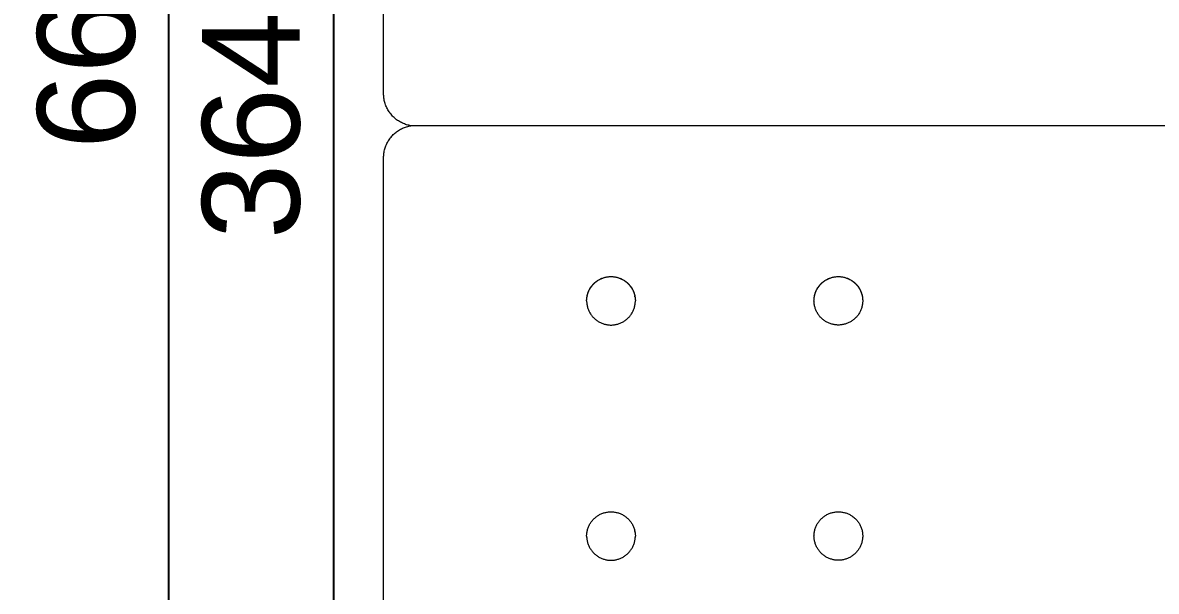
# Model space of a CAD drawing. Header units: millimetres. Extents: x -779 to 3049, y 55 to 2500.
# Drawn here: x -719.5 to -370.5, y 291.7 to 466.7 of the extents above; entities that cross this region are included whole.
import ezdxf

# ---------------------------------------------------------------- set-up
doc = ezdxf.new("R2010")
doc.units = ezdxf.units.MM
doc.layers.add('ZANO_R', color=7, linetype='Continuous', lineweight=0)
doc.layers.add('ZANO_W', color=1, linetype='Continuous', lineweight=0)
doc.styles.add('Arial', font='arial.ttf')
doc.styles.get("Standard").update_dxf_attribs({"font": 'ARIALUNI.TTF'})
doc.dimstyles.new('pl i ang', dxfattribs={"dimtxt": 50, "dimasz": 50, "dimexe": 1.25, "dimexo": 0.625, "dimgap": 10, "dimtad": 1, "dimtoh": 1, "dimtxsty": 'Standard', "dimcen": 2.5, "dimclrd": 1, "dimclre": 1, "dimclrt": 1, "dimadec": 0, "dimazin": 0, "dimtfac": 1, "dimtmove": 0, "dimatfit": 3, "dimfxl": 1, "dimarcsym": 1})

# ---------------------------------------------------------------- blocks, each defined once
blk = doc.blocks.new('*D390')
at = {"layer": 'ZANO_W', "color": 1, "lineweight": -2}
for p, q in [((-608.36, 616.98), (-633.7, 616.98)), ((-623.7, 282.91), (-623.7, 586.98)), ((-608.36, 252.91), (-633.7, 252.91))]:
    blk.add_line(p, q, dxfattribs=at)
at = {"layer": 'ZANO_W', "color": 1}
for points in [[(-618.7, 586.98), (-628.7, 586.98), (-623.7, 616.98)], [(-628.7, 282.91), (-618.7, 282.91), (-623.7, 252.91)]]:
    blk.add_solid(points, dxfattribs=at)
at = {"layer": 'ZANO_W', "color": 1, "insert": (-649.02, 434.95), "char_height": 30, "attachment_point": 5, "rotation": 90, "style": 'Arial'}
blk.add_mtext('364', dxfattribs=at)
blk = doc.blocks.new('*D391')
at = {"layer": 'ZANO_W', "color": 1, "lineweight": -2}
for p, q in [((-530.42, 792.66), (-684.47, 792.66)), ((-674.47, 162.66), (-674.47, 762.66)), ((-533.08, 132.66), (-684.47, 132.66))]:
    blk.add_line(p, q, dxfattribs=at)
at = {"layer": 'ZANO_W', "color": 1}
for points in [[(-669.47, 762.66), (-679.47, 762.66), (-674.47, 792.66)], [(-679.47, 162.66), (-669.47, 162.66), (-674.47, 132.66)]]:
    blk.add_solid(points, dxfattribs=at)
at = {"layer": 'ZANO_W', "color": 1, "insert": (-699.79, 462.66), "char_height": 30, "attachment_point": 5, "rotation": 90, "style": 'Arial'}
blk.add_mtext('660', dxfattribs=at)

msp = doc.modelspace()

# ---------------------------------------------------------------- linework, layer by layer
at = {"layer": 'ZANO_R'}
for p, q in [((-608.36, 444.78), (-608.36, 603.55)), ((-608.35, 444.44), (-608.36, 444.78)), ((-608.33, 444.1), (-608.35, 444.44)), ((-608.3, 443.75), (-608.33, 444.1)), ((-608.26, 443.41), (-608.3, 443.75)), ((-608.21, 443.07), (-608.26, 443.41)), ((-608.14, 442.74), (-608.21, 443.07)), ((-608.07, 442.4), (-608.14, 442.74)), ((-607.98, 442.07), (-608.07, 442.4)), ((-607.88, 441.74), (-607.98, 442.07)), ((-607.77, 441.42), (-607.88, 441.74)), ((-607.65, 441.09), (-607.77, 441.42)), ((-607.51, 440.78), (-607.65, 441.09)), ((-607.37, 440.47), (-607.51, 440.78)), ((-607.21, 440.16), (-607.37, 440.47)), ((-607.05, 439.86), (-607.21, 440.16)), ((-606.87, 439.56), (-607.05, 439.86)), ((-606.69, 439.27), (-606.87, 439.56)), ((-606.49, 438.99), (-606.69, 439.27)), ((-606.29, 438.71), (-606.49, 438.99)), ((-606.07, 438.45), (-606.29, 438.71)), ((-605.85, 438.19), (-606.07, 438.45)), ((-605.62, 437.93), (-605.85, 438.19)), ((-605.38, 437.69), (-605.62, 437.93)), ((-605.13, 437.45), (-605.38, 437.69)), ((-604.87, 437.22), (-605.13, 437.45)), ((-604.61, 437), (-604.87, 437.22)), ((-604.34, 436.79), (-604.61, 437)), ((-604.06, 436.59), (-604.34, 436.79)), ((-603.77, 436.4), (-604.06, 436.59)), ((-603.48, 436.22), (-603.77, 436.4)), ((-604.87, 432.67), (-604.61, 432.89)), ((-604.61, 432.89), (-604.34, 433.1)), ((-604.34, 433.1), (-604.06, 433.3)), ((-604.06, 433.3), (-603.77, 433.49)), ((-603.77, 433.49), (-603.48, 433.67)), ((-603.18, 436.05), (-603.48, 436.22)), ((-603.48, 433.67), (-603.18, 433.84)), ((-602.88, 435.89), (-603.18, 436.05)), ((-603.18, 433.84), (-602.88, 434)), ((-602.57, 435.74), (-602.88, 435.89)), ((-602.88, 434), (-602.57, 434.15)), ((-602.25, 435.6), (-602.57, 435.74)), ((-602.57, 434.15), (-602.25, 434.29)), ((-601.93, 435.48), (-602.25, 435.6)), ((-602.25, 434.29), (-601.93, 434.42)), ((-601.61, 435.36), (-601.93, 435.48)), ((-601.93, 434.42), (-601.61, 434.53)), ((-601.28, 435.25), (-601.61, 435.36)), ((-601.61, 434.53), (-601.28, 434.64)), ((-600.95, 435.16), (-601.28, 435.25)), ((-601.28, 434.64), (-600.95, 434.73)), ((-600.62, 435.08), (-600.95, 435.16)), ((-600.95, 434.73), (-600.62, 434.82)), ((-600.28, 435.01), (-600.62, 435.08)), ((-600.62, 434.82), (-600.28, 434.89)), ((-599.95, 434.95), (-600.28, 435.01)), ((-600.28, 434.89), (-599.95, 434.95)), ((-16.77, 434.95), (-599.95, 434.95)), ((-16.77, 434.95), (-599.95, 434.95)), ((-607.51, 429.12), (-607.37, 429.43)), ((-607.37, 429.43), (-607.21, 429.74)), ((-607.21, 429.74), (-607.05, 430.04)), ((-607.05, 430.04), (-606.87, 430.33)), ((-606.87, 430.33), (-606.69, 430.62)), ((-606.69, 430.62), (-606.49, 430.9)), ((-606.49, 430.9), (-606.29, 431.18)), ((-606.29, 431.18), (-606.07, 431.45)), ((-606.07, 431.45), (-605.85, 431.71)), ((-605.85, 431.71), (-605.62, 431.96)), ((-605.62, 431.96), (-605.38, 432.21)), ((-605.38, 432.21), (-605.13, 432.44)), ((-605.13, 432.44), (-604.87, 432.67)), ((-608.35, 425.46), (-608.33, 425.8)), ((-608.33, 425.8), (-608.3, 426.14)), ((-608.3, 426.14), (-608.26, 426.48)), ((-608.26, 426.48), (-608.21, 426.82)), ((-608.21, 426.82), (-608.14, 427.16)), ((-608.14, 427.16), (-608.07, 427.49)), ((-608.07, 427.49), (-607.98, 427.82)), ((-607.98, 427.82), (-607.88, 428.15)), ((-607.88, 428.15), (-607.77, 428.48)), ((-607.77, 428.48), (-607.65, 428.8)), ((-607.65, 428.8), (-607.51, 429.12)), ((-608.36, 425.11), (-608.35, 425.46)), ((-608.36, 266.35), (-608.36, 425.11)), ((-542.49, 387.28), (-542.28, 387.41)), ((-542.33, 387.38), (-542.1, 387.52)), ((-542.28, 387.41), (-542.05, 387.54)), ((-542.1, 387.52), (-541.87, 387.64)), ((-542.05, 387.54), (-541.83, 387.67)), ((-541.87, 387.64), (-541.64, 387.76)), ((-541.83, 387.67), (-541.6, 387.78)), ((-541.64, 387.76), (-541.4, 387.87)), ((-541.6, 387.78), (-541.36, 387.89)), ((-541.4, 387.87), (-541.16, 387.97)), ((-541.36, 387.89), (-541.13, 387.99)), ((-541.16, 387.97), (-540.92, 388.07)), ((-541.13, 387.99), (-540.88, 388.08)), ((-540.92, 388.07), (-540.67, 388.15)), ((-540.88, 388.08), (-540.64, 388.16)), ((-540.67, 388.15), (-540.42, 388.23)), ((-540.64, 388.16), (-540.39, 388.23)), ((-540.42, 388.23), (-540.17, 388.29)), ((-540.39, 388.23), (-540.14, 388.3)), ((-540.17, 388.29), (-539.91, 388.35)), ((-540.14, 388.3), (-539.89, 388.36)), ((-539.91, 388.35), (-539.66, 388.4)), ((-539.89, 388.36), (-539.64, 388.4)), ((-539.66, 388.4), (-539.4, 388.44)), ((-539.64, 388.4), (-539.39, 388.44)), ((-539.4, 388.44), (-539.14, 388.47)), ((-539.39, 388.44), (-539.13, 388.47)), ((-539.14, 388.47), (-538.88, 388.5)), ((-539.13, 388.47), (-538.87, 388.5)), ((-538.88, 388.5), (-538.62, 388.51)), ((-538.87, 388.5), (-538.62, 388.51)), ((-538.62, 388.51), (-538.36, 388.51)), ((-538.62, 388.51), (-538.36, 388.51)), ((-538.36, 388.51), (-538.1, 388.51)), ((-538.36, 388.51), (-538.1, 388.51)), ((-538.1, 388.51), (-537.84, 388.5)), ((-538.1, 388.51), (-537.84, 388.5)), ((-537.84, 388.5), (-537.59, 388.47)), ((-537.84, 388.5), (-537.58, 388.47)), ((-537.59, 388.47), (-537.33, 388.44)), ((-537.58, 388.47), (-537.32, 388.44)), ((-537.33, 388.44), (-537.08, 388.4)), ((-537.32, 388.44), (-537.06, 388.4)), ((-537.08, 388.4), (-536.82, 388.36)), ((-537.06, 388.4), (-536.8, 388.35)), ((-536.82, 388.36), (-536.57, 388.3)), ((-536.8, 388.35), (-536.55, 388.29)), ((-536.57, 388.3), (-536.32, 388.23)), ((-536.55, 388.29), (-536.29, 388.23)), ((-536.32, 388.23), (-536.08, 388.16)), ((-536.29, 388.23), (-536.05, 388.15)), ((-536.08, 388.16), (-535.83, 388.08)), ((-536.05, 388.15), (-535.8, 388.07)), ((-535.83, 388.08), (-535.59, 387.99)), ((-535.8, 388.07), (-535.55, 387.97)), ((-535.59, 387.99), (-535.35, 387.89)), ((-535.55, 387.97), (-535.31, 387.87)), ((-535.35, 387.89), (-535.12, 387.78)), ((-535.31, 387.87), (-535.08, 387.76)), ((-535.12, 387.78), (-534.89, 387.67)), ((-535.08, 387.76), (-534.84, 387.64)), ((-534.89, 387.67), (-534.66, 387.54)), ((-534.84, 387.64), (-534.61, 387.52)), ((-534.66, 387.54), (-534.44, 387.41)), ((-534.61, 387.52), (-534.39, 387.38)), ((-534.44, 387.41), (-534.22, 387.28)), ((-472.49, 387.28), (-472.28, 387.41)), ((-472.33, 387.38), (-472.1, 387.52)), ((-472.28, 387.41), (-472.05, 387.54)), ((-472.1, 387.52), (-471.87, 387.64)), ((-472.05, 387.54), (-471.83, 387.67)), ((-471.87, 387.64), (-471.64, 387.76)), ((-471.83, 387.67), (-471.6, 387.78)), ((-471.64, 387.76), (-471.4, 387.87)), ((-471.6, 387.78), (-471.36, 387.89)), ((-471.4, 387.87), (-471.16, 387.97)), ((-471.36, 387.89), (-471.13, 387.99)), ((-471.16, 387.97), (-470.92, 388.07)), ((-471.13, 387.99), (-470.88, 388.08)), ((-470.92, 388.07), (-470.67, 388.15)), ((-470.88, 388.08), (-470.64, 388.16)), ((-470.67, 388.15), (-470.42, 388.23)), ((-470.64, 388.16), (-470.39, 388.23)), ((-470.42, 388.23), (-470.17, 388.29)), ((-470.39, 388.23), (-470.14, 388.3)), ((-470.17, 388.29), (-469.91, 388.35)), ((-470.14, 388.3), (-469.89, 388.36)), ((-469.91, 388.35), (-469.66, 388.4)), ((-469.89, 388.36), (-469.64, 388.4)), ((-469.66, 388.4), (-469.4, 388.44)), ((-469.64, 388.4), (-469.39, 388.44)), ((-469.4, 388.44), (-469.14, 388.47)), ((-469.39, 388.44), (-469.13, 388.47)), ((-469.14, 388.47), (-468.88, 388.5)), ((-469.13, 388.47), (-468.87, 388.5)), ((-468.88, 388.5), (-468.62, 388.51)), ((-468.87, 388.5), (-468.62, 388.51)), ((-468.62, 388.51), (-468.36, 388.51)), ((-468.62, 388.51), (-468.36, 388.51)), ((-468.36, 388.51), (-468.1, 388.51)), ((-468.36, 388.51), (-468.1, 388.51)), ((-468.1, 388.51), (-467.84, 388.5)), ((-468.1, 388.51), (-467.84, 388.5)), ((-467.84, 388.5), (-467.59, 388.47)), ((-467.84, 388.5), (-467.58, 388.47)), ((-467.59, 388.47), (-467.33, 388.44)), ((-467.58, 388.47), (-467.32, 388.44)), ((-467.33, 388.44), (-467.08, 388.4)), ((-467.32, 388.44), (-467.06, 388.4)), ((-467.08, 388.4), (-466.82, 388.36)), ((-467.06, 388.4), (-466.8, 388.35)), ((-466.82, 388.36), (-466.57, 388.3)), ((-466.8, 388.35), (-466.55, 388.29)), ((-466.57, 388.3), (-466.32, 388.23)), ((-466.55, 388.29), (-466.29, 388.23)), ((-466.32, 388.23), (-466.08, 388.16)), ((-466.29, 388.23), (-466.05, 388.15)), ((-466.08, 388.16), (-465.83, 388.08)), ((-466.05, 388.15), (-465.8, 388.07)), ((-465.83, 388.08), (-465.59, 387.99)), ((-465.8, 388.07), (-465.55, 387.97)), ((-465.59, 387.99), (-465.35, 387.89)), ((-465.55, 387.97), (-465.31, 387.87)), ((-465.35, 387.89), (-465.12, 387.78)), ((-465.31, 387.87), (-465.08, 387.76)), ((-465.12, 387.78), (-464.89, 387.67)), ((-465.08, 387.76), (-464.84, 387.64)), ((-464.89, 387.67), (-464.66, 387.54)), ((-464.84, 387.64), (-464.61, 387.52)), ((-464.66, 387.54), (-464.44, 387.41)), ((-464.61, 387.52), (-464.39, 387.38)), ((-464.44, 387.41), (-464.22, 387.28)), ((-545.36, 383.72), (-545.26, 383.96)), ((-545.31, 383.85), (-545.2, 384.09)), ((-545.26, 383.96), (-545.16, 384.2)), ((-545.2, 384.09), (-545.09, 384.33)), ((-545.16, 384.2), (-545.04, 384.43)), ((-545.09, 384.33), (-544.97, 384.56)), ((-545.04, 384.43), (-544.92, 384.65)), ((-544.97, 384.56), (-544.85, 384.79)), ((-544.92, 384.65), (-544.79, 384.88)), ((-544.85, 384.79), (-544.71, 385.01)), ((-544.79, 384.88), (-544.66, 385.1)), ((-544.71, 385.01), (-544.57, 385.23)), ((-544.66, 385.1), (-544.51, 385.31)), ((-544.57, 385.23), (-544.42, 385.44)), ((-544.51, 385.31), (-544.36, 385.52)), ((-544.42, 385.44), (-544.26, 385.65)), ((-544.36, 385.52), (-544.2, 385.72)), ((-544.26, 385.65), (-544.1, 385.85)), ((-544.2, 385.72), (-544.04, 385.92)), ((-544.1, 385.85), (-543.92, 386.05)), ((-544.04, 385.92), (-543.87, 386.11)), ((-543.92, 386.05), (-543.75, 386.24)), ((-543.87, 386.11), (-543.69, 386.3)), ((-543.75, 386.24), (-543.56, 386.42)), ((-543.69, 386.3), (-543.5, 386.48)), ((-543.56, 386.42), (-543.37, 386.6)), ((-543.5, 386.48), (-543.31, 386.65)), ((-543.37, 386.6), (-543.17, 386.77)), ((-543.31, 386.65), (-543.12, 386.82)), ((-543.17, 386.77), (-542.97, 386.94)), ((-543.12, 386.82), (-542.91, 386.98)), ((-542.97, 386.94), (-542.76, 387.09)), ((-542.91, 386.98), (-542.71, 387.13)), ((-542.76, 387.09), (-542.55, 387.24)), ((-542.71, 387.13), (-542.49, 387.28)), ((-542.55, 387.24), (-542.33, 387.38)), ((-534.39, 387.38), (-534.17, 387.24)), ((-534.22, 387.28), (-534.01, 387.13)), ((-534.17, 387.24), (-533.96, 387.09)), ((-534.01, 387.13), (-533.8, 386.98)), ((-533.96, 387.09), (-533.75, 386.94)), ((-533.8, 386.98), (-533.6, 386.82)), ((-533.75, 386.94), (-533.54, 386.77)), ((-533.6, 386.82), (-533.4, 386.65)), ((-533.54, 386.77), (-533.35, 386.6)), ((-533.4, 386.65), (-533.21, 386.48)), ((-533.35, 386.6), (-533.16, 386.42)), ((-533.21, 386.48), (-533.03, 386.3)), ((-533.16, 386.42), (-532.97, 386.24)), ((-533.03, 386.3), (-532.85, 386.11)), ((-532.97, 386.24), (-532.79, 386.05)), ((-532.85, 386.11), (-532.68, 385.92)), ((-532.79, 386.05), (-532.62, 385.85)), ((-532.68, 385.92), (-532.51, 385.72)), ((-532.62, 385.85), (-532.46, 385.65)), ((-532.51, 385.72), (-532.35, 385.52)), ((-532.46, 385.65), (-532.3, 385.44)), ((-532.35, 385.52), (-532.2, 385.31)), ((-532.3, 385.44), (-532.15, 385.23)), ((-532.2, 385.31), (-532.06, 385.1)), ((-532.15, 385.23), (-532, 385.01)), ((-532.06, 385.1), (-531.92, 384.88)), ((-532, 385.01), (-531.87, 384.79)), ((-531.92, 384.88), (-531.79, 384.65)), ((-531.87, 384.79), (-531.74, 384.56)), ((-531.79, 384.65), (-531.67, 384.43)), ((-531.74, 384.56), (-531.62, 384.33)), ((-531.67, 384.43), (-531.56, 384.2)), ((-531.62, 384.33), (-531.51, 384.09)), ((-531.56, 384.2), (-531.46, 383.96)), ((-531.51, 384.09), (-531.41, 383.85)), ((-531.46, 383.96), (-531.36, 383.72)), ((-475.36, 383.72), (-475.26, 383.96)), ((-475.31, 383.85), (-475.2, 384.09)), ((-475.26, 383.96), (-475.16, 384.2)), ((-475.2, 384.09), (-475.09, 384.33)), ((-475.16, 384.2), (-475.04, 384.43)), ((-475.09, 384.33), (-474.97, 384.56)), ((-475.04, 384.43), (-474.92, 384.65)), ((-474.97, 384.56), (-474.85, 384.79)), ((-474.92, 384.65), (-474.79, 384.88)), ((-474.85, 384.79), (-474.71, 385.01)), ((-474.79, 384.88), (-474.66, 385.1)), ((-474.71, 385.01), (-474.57, 385.23)), ((-474.66, 385.1), (-474.51, 385.31)), ((-474.57, 385.23), (-474.42, 385.44)), ((-474.51, 385.31), (-474.36, 385.52)), ((-474.42, 385.44), (-474.26, 385.65)), ((-474.36, 385.52), (-474.2, 385.72)), ((-474.26, 385.65), (-474.1, 385.85)), ((-474.2, 385.72), (-474.04, 385.92)), ((-474.1, 385.85), (-473.92, 386.05)), ((-474.04, 385.92), (-473.87, 386.11)), ((-473.92, 386.05), (-473.75, 386.24)), ((-473.87, 386.11), (-473.69, 386.3)), ((-473.75, 386.24), (-473.56, 386.42)), ((-473.69, 386.3), (-473.5, 386.48)), ((-473.56, 386.42), (-473.37, 386.6)), ((-473.5, 386.48), (-473.31, 386.65)), ((-473.37, 386.6), (-473.17, 386.77)), ((-473.31, 386.65), (-473.12, 386.82)), ((-473.17, 386.77), (-472.97, 386.94)), ((-473.12, 386.82), (-472.91, 386.98)), ((-472.97, 386.94), (-472.76, 387.09)), ((-472.91, 386.98), (-472.71, 387.13)), ((-472.76, 387.09), (-472.55, 387.24)), ((-472.71, 387.13), (-472.49, 387.28)), ((-472.55, 387.24), (-472.33, 387.38)), ((-464.39, 387.38), (-464.17, 387.24)), ((-464.22, 387.28), (-464.01, 387.13)), ((-464.17, 387.24), (-463.96, 387.09)), ((-464.01, 387.13), (-463.8, 386.98)), ((-463.96, 387.09), (-463.75, 386.94)), ((-463.8, 386.98), (-463.6, 386.82)), ((-463.75, 386.94), (-463.54, 386.77)), ((-463.6, 386.82), (-463.4, 386.65)), ((-463.54, 386.77), (-463.35, 386.6)), ((-463.4, 386.65), (-463.21, 386.48)), ((-463.35, 386.6), (-463.16, 386.42)), ((-463.21, 386.48), (-463.03, 386.3)), ((-463.16, 386.42), (-462.97, 386.24)), ((-463.03, 386.3), (-462.85, 386.11)), ((-462.97, 386.24), (-462.79, 386.05)), ((-462.85, 386.11), (-462.68, 385.92)), ((-462.79, 386.05), (-462.62, 385.85)), ((-462.68, 385.92), (-462.51, 385.72)), ((-462.62, 385.85), (-462.46, 385.65)), ((-462.51, 385.72), (-462.35, 385.52)), ((-462.46, 385.65), (-462.3, 385.44)), ((-462.35, 385.52), (-462.2, 385.31)), ((-462.3, 385.44), (-462.15, 385.23)), ((-462.2, 385.31), (-462.06, 385.1)), ((-462.15, 385.23), (-462, 385.01)), ((-462.06, 385.1), (-461.92, 384.88)), ((-462, 385.01), (-461.87, 384.79)), ((-461.92, 384.88), (-461.79, 384.65)), ((-461.87, 384.79), (-461.74, 384.56)), ((-461.79, 384.65), (-461.67, 384.43)), ((-461.74, 384.56), (-461.62, 384.33)), ((-461.67, 384.43), (-461.56, 384.2)), ((-461.62, 384.33), (-461.51, 384.09)), ((-461.56, 384.2), (-461.46, 383.96)), ((-461.51, 384.09), (-461.41, 383.85)), ((-461.46, 383.96), (-461.36, 383.72)), ((-545.86, 381.05), (-545.85, 381.31)), ((-545.86, 381.05), (-545.85, 380.79)), ((-545.85, 381.31), (-545.84, 381.57)), ((-545.85, 380.79), (-545.84, 380.53)), ((-545.84, 381.57), (-545.82, 381.83)), ((-545.84, 380.53), (-545.81, 380.27)), ((-545.82, 381.83), (-545.78, 382.09)), ((-545.78, 382.09), (-545.74, 382.35)), ((-545.72, 382.49), (-545.75, 382.31)), ((-545.74, 382.35), (-545.69, 382.6)), ((-545.72, 382.49), (-545.66, 382.74)), ((-545.69, 382.6), (-545.63, 382.86)), ((-545.66, 382.74), (-545.6, 382.99)), ((-545.63, 382.86), (-545.56, 383.11)), ((-545.6, 382.99), (-545.53, 383.24)), ((-545.56, 383.11), (-545.49, 383.36)), ((-545.53, 383.24), (-545.45, 383.48)), ((-545.49, 383.36), (-545.4, 383.61)), ((-545.45, 383.48), (-545.36, 383.72)), ((-545.4, 383.61), (-545.31, 383.85)), ((-531.41, 383.85), (-531.32, 383.61)), ((-531.36, 383.72), (-531.27, 383.48)), ((-531.32, 383.61), (-531.23, 383.36)), ((-531.27, 383.48), (-531.19, 383.24)), ((-531.23, 383.36), (-531.15, 383.11)), ((-531.19, 383.24), (-531.12, 382.99)), ((-531.15, 383.11), (-531.08, 382.86)), ((-531.12, 382.99), (-531.05, 382.74)), ((-531.08, 382.86), (-531.03, 382.6)), ((-531.05, 382.74), (-531, 382.49)), ((-531.03, 382.6), (-530.97, 382.35)), ((-530.97, 382.31), (-531, 382.49)), ((-530.97, 382.35), (-530.93, 382.09)), ((-530.93, 382.09), (-530.9, 381.83)), ((-530.91, 380.27), (-530.88, 380.53)), ((-530.9, 381.83), (-530.88, 381.57)), ((-530.88, 381.57), (-530.86, 381.31)), ((-530.88, 380.53), (-530.86, 380.79)), ((-530.86, 381.31), (-530.86, 381.05)), ((-530.86, 380.79), (-530.86, 381.05)), ((-475.86, 381.05), (-475.85, 381.31)), ((-475.85, 380.79), (-475.86, 381.05)), ((-475.85, 381.31), (-475.84, 381.57)), ((-475.84, 380.53), (-475.85, 380.79)), ((-475.84, 381.57), (-475.82, 381.83)), ((-475.81, 380.27), (-475.84, 380.53)), ((-475.82, 381.83), (-475.78, 382.09)), ((-475.78, 382.09), (-475.74, 382.35)), ((-475.75, 382.31), (-475.72, 382.49)), ((-475.74, 382.35), (-475.69, 382.6)), ((-475.72, 382.49), (-475.66, 382.74)), ((-475.69, 382.6), (-475.63, 382.86)), ((-475.66, 382.74), (-475.6, 382.99)), ((-475.63, 382.86), (-475.56, 383.11)), ((-475.6, 382.99), (-475.53, 383.24)), ((-475.56, 383.11), (-475.49, 383.36)), ((-475.53, 383.24), (-475.45, 383.48)), ((-475.49, 383.36), (-475.4, 383.61)), ((-475.45, 383.48), (-475.36, 383.72)), ((-475.4, 383.61), (-475.31, 383.85)), ((-461.41, 383.85), (-461.32, 383.61)), ((-461.36, 383.72), (-461.27, 383.48)), ((-461.32, 383.61), (-461.23, 383.36)), ((-461.27, 383.48), (-461.19, 383.24)), ((-461.23, 383.36), (-461.15, 383.11)), ((-461.19, 383.24), (-461.12, 382.99)), ((-461.15, 383.11), (-461.08, 382.86)), ((-461.12, 382.99), (-461.05, 382.74)), ((-461.08, 382.86), (-461.03, 382.6)), ((-461.05, 382.74), (-461, 382.49)), ((-461.03, 382.6), (-460.97, 382.35)), ((-461, 382.49), (-460.97, 382.31)), ((-460.97, 382.35), (-460.93, 382.09)), ((-460.93, 382.09), (-460.9, 381.83)), ((-460.88, 380.53), (-460.91, 380.27)), ((-460.9, 381.83), (-460.88, 381.57)), ((-460.88, 381.57), (-460.86, 381.31)), ((-460.86, 380.79), (-460.88, 380.53)), ((-460.86, 381.31), (-460.86, 381.05)), ((-460.86, 381.05), (-460.86, 380.79)), ((-545.81, 380.27), (-545.78, 380.01)), ((-545.78, 380.01), (-545.73, 379.75)), ((-545.73, 379.75), (-545.68, 379.5)), ((-545.68, 379.5), (-545.62, 379.24)), ((-545.62, 379.24), (-545.55, 378.99)), ((-545.55, 378.99), (-545.48, 378.74)), ((-545.48, 378.74), (-545.39, 378.5)), ((-545.39, 378.5), (-545.29, 378.26)), ((-545.29, 378.26), (-545.19, 378.02)), ((-545.19, 378.02), (-545.08, 377.78)), ((-545.08, 377.78), (-544.96, 377.55)), ((-544.96, 377.55), (-544.83, 377.32)), ((-544.83, 377.32), (-544.7, 377.1)), ((-544.7, 377.1), (-544.55, 376.88)), ((-532.16, 376.88), (-532.02, 377.1)), ((-532.02, 377.1), (-531.88, 377.32)), ((-531.88, 377.32), (-531.76, 377.55)), ((-531.76, 377.55), (-531.64, 377.78)), ((-531.64, 377.78), (-531.53, 378.02)), ((-531.53, 378.02), (-531.42, 378.26)), ((-531.42, 378.26), (-531.33, 378.5)), ((-531.33, 378.5), (-531.24, 378.74)), ((-531.24, 378.74), (-531.16, 378.99)), ((-531.16, 378.99), (-531.09, 379.24)), ((-531.09, 379.24), (-531.03, 379.5)), ((-531.03, 379.5), (-530.98, 379.75)), ((-530.98, 379.75), (-530.94, 380.01)), ((-530.94, 380.01), (-530.91, 380.27)), ((-475.78, 380.01), (-475.81, 380.27)), ((-475.73, 379.75), (-475.78, 380.01)), ((-475.68, 379.5), (-475.73, 379.75)), ((-475.62, 379.24), (-475.68, 379.5)), ((-475.55, 378.99), (-475.62, 379.24)), ((-475.48, 378.74), (-475.55, 378.99)), ((-475.39, 378.5), (-475.48, 378.74)), ((-475.29, 378.26), (-475.39, 378.5)), ((-475.19, 378.02), (-475.29, 378.26)), ((-475.08, 377.78), (-475.19, 378.02)), ((-474.96, 377.55), (-475.08, 377.78)), ((-474.83, 377.32), (-474.96, 377.55)), ((-474.7, 377.1), (-474.83, 377.32)), ((-474.55, 376.88), (-474.7, 377.1)), ((-462.02, 377.1), (-462.16, 376.88)), ((-461.88, 377.32), (-462.02, 377.1)), ((-461.76, 377.55), (-461.88, 377.32)), ((-461.64, 377.78), (-461.76, 377.55)), ((-461.53, 378.02), (-461.64, 377.78)), ((-461.42, 378.26), (-461.53, 378.02)), ((-461.33, 378.5), (-461.42, 378.26)), ((-461.24, 378.74), (-461.33, 378.5)), ((-461.16, 378.99), (-461.24, 378.74)), ((-461.09, 379.24), (-461.16, 378.99)), ((-461.03, 379.5), (-461.09, 379.24)), ((-460.98, 379.75), (-461.03, 379.5)), ((-460.94, 380.01), (-460.98, 379.75)), ((-460.91, 380.27), (-460.94, 380.01)), ((-544.55, 376.88), (-544.4, 376.67)), ((-544.4, 376.67), (-544.25, 376.46)), ((-544.25, 376.46), (-544.08, 376.26)), ((-544.08, 376.26), (-543.91, 376.07)), ((-543.91, 376.07), (-543.73, 375.88)), ((-543.73, 375.88), (-543.55, 375.69)), ((-543.55, 375.69), (-543.36, 375.52)), ((-543.36, 375.52), (-543.16, 375.35)), ((-543.16, 375.35), (-542.95, 375.18)), ((-542.95, 375.18), (-542.75, 375.03)), ((-542.75, 375.03), (-542.53, 374.88)), ((-542.53, 374.88), (-542.31, 374.74)), ((-542.31, 374.74), (-542.09, 374.6)), ((-542.09, 374.6), (-541.86, 374.48)), ((-541.86, 374.48), (-541.63, 374.36)), ((-541.63, 374.36), (-541.39, 374.25)), ((-541.39, 374.25), (-541.15, 374.15)), ((-541.15, 374.15), (-540.91, 374.06)), ((-540.91, 374.06), (-540.66, 373.97)), ((-540.66, 373.97), (-540.41, 373.9)), ((-540.41, 373.9), (-540.16, 373.83)), ((-540.16, 373.83), (-539.91, 373.77)), ((-539.91, 373.77), (-539.65, 373.72)), ((-539.65, 373.72), (-539.4, 373.68)), ((-539.4, 373.68), (-539.14, 373.65)), ((-539.14, 373.65), (-538.88, 373.63)), ((-538.88, 373.63), (-538.62, 373.61)), ((-538.62, 373.61), (-538.36, 373.61)), ((-538.36, 373.61), (-538.1, 373.61)), ((-538.1, 373.61), (-537.84, 373.63)), ((-537.84, 373.63), (-537.58, 373.65)), ((-537.58, 373.65), (-537.32, 373.68)), ((-537.32, 373.68), (-537.06, 373.72)), ((-537.06, 373.72), (-536.81, 373.77)), ((-536.81, 373.77), (-536.55, 373.83)), ((-536.55, 373.83), (-536.3, 373.9)), ((-536.3, 373.9), (-536.05, 373.97)), ((-536.05, 373.97), (-535.81, 374.06)), ((-535.81, 374.06), (-535.56, 374.15)), ((-535.56, 374.15), (-535.32, 374.25)), ((-535.32, 374.25), (-535.09, 374.36)), ((-535.09, 374.36), (-534.85, 374.48)), ((-534.85, 374.48), (-534.63, 374.6)), ((-534.63, 374.6), (-534.4, 374.74)), ((-534.4, 374.74), (-534.18, 374.88)), ((-534.18, 374.88), (-533.97, 375.03)), ((-533.97, 375.03), (-533.76, 375.18)), ((-533.76, 375.18), (-533.56, 375.35)), ((-533.56, 375.35), (-533.36, 375.52)), ((-533.36, 375.52), (-533.17, 375.69)), ((-533.17, 375.69), (-532.99, 375.88)), ((-532.99, 375.88), (-532.81, 376.07)), ((-532.81, 376.07), (-532.64, 376.26)), ((-532.64, 376.26), (-532.47, 376.46)), ((-532.47, 376.46), (-532.31, 376.67)), ((-532.31, 376.67), (-532.16, 376.88)), ((-474.4, 376.67), (-474.55, 376.88)), ((-474.25, 376.46), (-474.4, 376.67)), ((-474.08, 376.26), (-474.25, 376.46)), ((-473.91, 376.07), (-474.08, 376.26)), ((-473.73, 375.88), (-473.91, 376.07)), ((-473.55, 375.69), (-473.73, 375.88)), ((-473.35, 375.52), (-473.55, 375.69)), ((-473.16, 375.35), (-473.35, 375.52)), ((-472.95, 375.18), (-473.16, 375.35)), ((-472.75, 375.03), (-472.95, 375.18)), ((-472.53, 374.88), (-472.75, 375.03)), ((-472.31, 374.74), (-472.53, 374.88)), ((-472.09, 374.6), (-472.31, 374.74)), ((-471.86, 374.48), (-472.09, 374.6)), ((-471.63, 374.36), (-471.86, 374.48)), ((-471.39, 374.25), (-471.63, 374.36)), ((-471.15, 374.15), (-471.39, 374.25)), ((-470.91, 374.06), (-471.15, 374.15)), ((-470.66, 373.97), (-470.91, 374.06)), ((-470.41, 373.9), (-470.66, 373.97)), ((-470.16, 373.83), (-470.41, 373.9)), ((-469.91, 373.77), (-470.16, 373.83)), ((-469.65, 373.72), (-469.91, 373.77)), ((-469.4, 373.68), (-469.65, 373.72)), ((-469.14, 373.65), (-469.4, 373.68)), ((-468.88, 373.63), (-469.14, 373.65)), ((-468.62, 373.61), (-468.88, 373.63)), ((-468.36, 373.61), (-468.62, 373.61)), ((-468.1, 373.61), (-468.36, 373.61)), ((-467.84, 373.63), (-468.1, 373.61)), ((-467.58, 373.65), (-467.84, 373.63)), ((-467.32, 373.68), (-467.58, 373.65)), ((-467.06, 373.72), (-467.32, 373.68)), ((-466.81, 373.77), (-467.06, 373.72)), ((-466.55, 373.83), (-466.81, 373.77)), ((-466.3, 373.9), (-466.55, 373.83)), ((-466.05, 373.97), (-466.3, 373.9)), ((-465.81, 374.06), (-466.05, 373.97)), ((-465.56, 374.15), (-465.81, 374.06)), ((-465.32, 374.25), (-465.56, 374.15)), ((-465.09, 374.36), (-465.32, 374.25)), ((-464.85, 374.48), (-465.09, 374.36)), ((-464.63, 374.6), (-464.85, 374.48)), ((-464.4, 374.74), (-464.63, 374.6)), ((-464.18, 374.88), (-464.4, 374.74)), ((-463.97, 375.03), (-464.18, 374.88)), ((-463.76, 375.18), (-463.97, 375.03)), ((-463.56, 375.35), (-463.76, 375.18)), ((-463.36, 375.52), (-463.56, 375.35)), ((-463.17, 375.69), (-463.36, 375.52)), ((-462.99, 375.88), (-463.17, 375.69)), ((-462.81, 376.07), (-462.99, 375.88)), ((-462.64, 376.26), (-462.81, 376.07)), ((-462.47, 376.46), (-462.64, 376.26)), ((-462.31, 376.67), (-462.47, 376.46)), ((-462.16, 376.88), (-462.31, 376.67)), ((-543.56, 314.03), (-543.37, 314.21)), ((-543.37, 314.21), (-543.17, 314.38)), ((-543.17, 314.38), (-542.97, 314.54)), ((-542.97, 314.54), (-542.76, 314.7)), ((-542.76, 314.7), (-542.55, 314.85)), ((-542.55, 314.85), (-542.33, 314.99)), ((-542.33, 314.99), (-542.1, 315.13)), ((-542.1, 315.13), (-541.87, 315.25)), ((-541.87, 315.25), (-541.64, 315.37)), ((-541.64, 315.37), (-541.4, 315.48)), ((-541.4, 315.48), (-541.16, 315.58)), ((-541.16, 315.58), (-540.92, 315.67)), ((-540.92, 315.67), (-540.67, 315.76)), ((-540.67, 315.76), (-540.42, 315.83)), ((-540.42, 315.83), (-540.17, 315.9)), ((-540.17, 315.9), (-539.91, 315.96)), ((-539.91, 315.96), (-539.66, 316.01)), ((-539.66, 316.01), (-539.4, 316.05)), ((-539.4, 316.05), (-539.14, 316.08)), ((-539.14, 316.08), (-538.88, 316.1)), ((-538.88, 316.1), (-538.62, 316.12)), ((-538.62, 316.12), (-538.36, 316.12)), ((-538.36, 316.12), (-538.1, 316.12)), ((-538.1, 316.12), (-537.84, 316.1)), ((-537.84, 316.1), (-537.58, 316.08)), ((-537.58, 316.08), (-537.32, 316.05)), ((-537.32, 316.05), (-537.06, 316.01)), ((-537.06, 316.01), (-536.8, 315.96)), ((-536.8, 315.96), (-536.55, 315.9)), ((-536.55, 315.9), (-536.29, 315.83)), ((-536.29, 315.83), (-536.05, 315.76)), ((-536.05, 315.76), (-535.8, 315.67)), ((-535.8, 315.67), (-535.55, 315.58)), ((-535.55, 315.58), (-535.31, 315.48)), ((-535.31, 315.48), (-535.08, 315.37)), ((-535.08, 315.37), (-534.84, 315.25)), ((-534.84, 315.25), (-534.61, 315.13)), ((-534.61, 315.13), (-534.39, 314.99)), ((-534.39, 314.99), (-534.17, 314.85)), ((-534.17, 314.85), (-533.96, 314.7)), ((-533.96, 314.7), (-533.75, 314.54)), ((-533.75, 314.54), (-533.54, 314.38)), ((-533.54, 314.38), (-533.35, 314.21)), ((-533.35, 314.21), (-533.16, 314.03)), ((-473.56, 314.03), (-473.37, 314.21)), ((-473.37, 314.21), (-473.17, 314.38)), ((-473.17, 314.38), (-472.97, 314.54)), ((-472.97, 314.54), (-472.76, 314.7)), ((-472.76, 314.7), (-472.55, 314.85)), ((-472.55, 314.85), (-472.33, 314.99)), ((-472.33, 314.99), (-472.1, 315.13)), ((-472.1, 315.13), (-471.87, 315.25)), ((-471.87, 315.25), (-471.64, 315.37)), ((-471.64, 315.37), (-471.4, 315.48)), ((-471.4, 315.48), (-471.16, 315.58)), ((-471.16, 315.58), (-470.92, 315.67)), ((-470.92, 315.67), (-470.67, 315.76)), ((-470.67, 315.76), (-470.42, 315.83)), ((-470.42, 315.83), (-470.17, 315.9)), ((-470.17, 315.9), (-469.91, 315.96)), ((-469.91, 315.96), (-469.66, 316.01)), ((-469.66, 316.01), (-469.4, 316.05)), ((-469.4, 316.05), (-469.14, 316.08)), ((-469.14, 316.08), (-468.88, 316.1)), ((-468.88, 316.1), (-468.62, 316.12)), ((-468.62, 316.12), (-468.36, 316.12)), ((-468.36, 316.12), (-468.1, 316.12)), ((-468.1, 316.12), (-467.84, 316.1)), ((-467.84, 316.1), (-467.58, 316.08)), ((-467.58, 316.08), (-467.32, 316.05)), ((-467.32, 316.05), (-467.06, 316.01)), ((-467.06, 316.01), (-466.8, 315.96)), ((-466.8, 315.96), (-466.55, 315.9)), ((-466.55, 315.9), (-466.29, 315.83)), ((-466.29, 315.83), (-466.05, 315.76)), ((-466.05, 315.76), (-465.8, 315.67)), ((-465.8, 315.67), (-465.55, 315.58)), ((-465.55, 315.58), (-465.31, 315.48)), ((-465.31, 315.48), (-465.08, 315.37)), ((-465.08, 315.37), (-464.84, 315.25)), ((-464.84, 315.25), (-464.61, 315.13)), ((-464.61, 315.13), (-464.39, 314.99)), ((-464.39, 314.99), (-464.17, 314.85)), ((-464.17, 314.85), (-463.96, 314.7)), ((-463.96, 314.7), (-463.75, 314.54)), ((-463.75, 314.54), (-463.54, 314.38)), ((-463.54, 314.38), (-463.35, 314.21)), ((-463.35, 314.21), (-463.16, 314.03)), ((-545.63, 310.46), (-545.56, 310.72)), ((-545.56, 310.72), (-545.49, 310.97)), ((-545.49, 310.97), (-545.4, 311.21)), ((-545.4, 311.21), (-545.31, 311.46)), ((-545.31, 311.46), (-545.2, 311.7)), ((-545.2, 311.7), (-545.09, 311.93)), ((-545.09, 311.93), (-544.97, 312.17)), ((-544.97, 312.17), (-544.85, 312.39)), ((-544.85, 312.39), (-544.71, 312.62)), ((-544.71, 312.62), (-544.57, 312.84)), ((-544.57, 312.84), (-544.42, 313.05)), ((-544.42, 313.05), (-544.26, 313.26)), ((-544.26, 313.26), (-544.1, 313.46)), ((-544.1, 313.46), (-543.92, 313.66)), ((-543.92, 313.66), (-543.75, 313.85)), ((-543.75, 313.85), (-543.56, 314.03)), ((-533.16, 314.03), (-532.97, 313.85)), ((-532.97, 313.85), (-532.79, 313.66)), ((-532.79, 313.66), (-532.62, 313.46)), ((-532.62, 313.46), (-532.46, 313.26)), ((-532.46, 313.26), (-532.3, 313.05)), ((-532.3, 313.05), (-532.15, 312.84)), ((-532.15, 312.84), (-532, 312.62)), ((-532, 312.62), (-531.87, 312.39)), ((-531.87, 312.39), (-531.74, 312.17)), ((-531.74, 312.17), (-531.62, 311.93)), ((-531.62, 311.93), (-531.51, 311.7)), ((-531.51, 311.7), (-531.41, 311.46)), ((-531.41, 311.46), (-531.32, 311.21)), ((-531.32, 311.21), (-531.23, 310.97)), ((-531.23, 310.97), (-531.15, 310.72)), ((-531.15, 310.72), (-531.08, 310.46)), ((-475.63, 310.46), (-475.56, 310.72)), ((-475.56, 310.72), (-475.49, 310.97)), ((-475.49, 310.97), (-475.4, 311.21)), ((-475.4, 311.21), (-475.31, 311.46)), ((-475.31, 311.46), (-475.2, 311.7)), ((-475.2, 311.7), (-475.09, 311.93)), ((-475.09, 311.93), (-474.97, 312.17)), ((-474.97, 312.17), (-474.85, 312.39)), ((-474.85, 312.39), (-474.71, 312.62)), ((-474.71, 312.62), (-474.57, 312.84)), ((-474.57, 312.84), (-474.42, 313.05)), ((-474.42, 313.05), (-474.26, 313.26)), ((-474.26, 313.26), (-474.1, 313.46)), ((-474.1, 313.46), (-473.92, 313.66)), ((-473.92, 313.66), (-473.75, 313.85)), ((-473.75, 313.85), (-473.56, 314.03)), ((-463.16, 314.03), (-462.97, 313.85)), ((-462.97, 313.85), (-462.79, 313.66)), ((-462.79, 313.66), (-462.62, 313.46)), ((-462.62, 313.46), (-462.46, 313.26)), ((-462.46, 313.26), (-462.3, 313.05)), ((-462.3, 313.05), (-462.15, 312.84)), ((-462.15, 312.84), (-462, 312.62)), ((-462, 312.62), (-461.87, 312.39)), ((-461.87, 312.39), (-461.74, 312.17)), ((-461.74, 312.17), (-461.62, 311.93)), ((-461.62, 311.93), (-461.51, 311.7)), ((-461.51, 311.7), (-461.41, 311.46)), ((-461.41, 311.46), (-461.32, 311.21)), ((-461.32, 311.21), (-461.23, 310.97)), ((-461.23, 310.97), (-461.15, 310.72)), ((-461.15, 310.72), (-461.08, 310.46)), ((-545.86, 308.65), (-545.85, 308.92)), ((-545.86, 308.65), (-545.85, 308.39)), ((-545.85, 308.92), (-545.84, 309.18)), ((-545.85, 308.39), (-545.84, 308.13)), ((-545.84, 309.18), (-545.82, 309.44)), ((-545.84, 308.13), (-545.81, 307.88)), ((-545.82, 309.44), (-545.78, 309.7)), ((-545.81, 307.88), (-545.78, 307.62)), ((-545.78, 309.7), (-545.74, 309.95)), ((-545.78, 307.62), (-545.73, 307.36)), ((-545.72, 310.09), (-545.75, 309.92)), ((-545.74, 309.95), (-545.69, 310.21)), ((-545.73, 307.36), (-545.68, 307.1)), ((-545.69, 310.21), (-545.63, 310.46)), ((-531.08, 310.46), (-531.03, 310.21)), ((-531.03, 310.21), (-530.97, 309.95)), ((-531.03, 307.1), (-530.98, 307.36)), ((-530.97, 309.92), (-531, 310.09)), ((-530.98, 307.36), (-530.94, 307.62)), ((-530.97, 309.95), (-530.93, 309.7)), ((-530.94, 307.62), (-530.91, 307.88)), ((-530.93, 309.7), (-530.9, 309.44)), ((-530.91, 307.88), (-530.88, 308.13)), ((-530.9, 309.44), (-530.88, 309.18)), ((-530.88, 309.18), (-530.86, 308.92)), ((-530.88, 308.13), (-530.86, 308.39)), ((-530.86, 308.92), (-530.86, 308.65)), ((-530.86, 308.39), (-530.86, 308.65)), ((-475.86, 308.65), (-475.85, 308.92)), ((-475.85, 308.39), (-475.86, 308.65)), ((-475.85, 308.92), (-475.84, 309.18)), ((-475.84, 308.13), (-475.85, 308.39)), ((-475.84, 309.18), (-475.82, 309.44)), ((-475.81, 307.88), (-475.84, 308.13)), ((-475.82, 309.44), (-475.78, 309.7)), ((-475.78, 307.62), (-475.81, 307.88)), ((-475.78, 309.7), (-475.74, 309.95)), ((-475.73, 307.36), (-475.78, 307.62)), ((-475.75, 309.92), (-475.72, 310.09)), ((-475.74, 309.95), (-475.69, 310.21)), ((-475.68, 307.1), (-475.73, 307.36)), ((-475.69, 310.21), (-475.63, 310.46)), ((-461.08, 310.46), (-461.03, 310.21)), ((-461.03, 310.21), (-460.97, 309.95)), ((-460.98, 307.36), (-461.03, 307.1)), ((-461, 310.09), (-460.97, 309.92)), ((-460.94, 307.62), (-460.98, 307.36)), ((-460.97, 309.95), (-460.93, 309.7)), ((-460.91, 307.88), (-460.94, 307.62)), ((-460.93, 309.7), (-460.9, 309.44)), ((-460.88, 308.13), (-460.91, 307.88)), ((-460.9, 309.44), (-460.88, 309.18)), ((-460.88, 309.18), (-460.86, 308.92)), ((-460.86, 308.39), (-460.88, 308.13)), ((-460.86, 308.92), (-460.86, 308.65)), ((-460.86, 308.65), (-460.86, 308.39)), ((-545.68, 307.1), (-545.62, 306.85)), ((-545.62, 306.85), (-545.55, 306.6)), ((-545.55, 306.6), (-545.48, 306.35)), ((-545.48, 306.35), (-545.39, 306.11)), ((-545.39, 306.11), (-545.29, 305.86)), ((-545.29, 305.86), (-545.19, 305.62)), ((-545.19, 305.62), (-545.08, 305.39)), ((-545.08, 305.39), (-544.96, 305.16)), ((-544.96, 305.16), (-544.83, 304.93)), ((-544.83, 304.93), (-544.7, 304.71)), ((-544.7, 304.71), (-544.55, 304.49)), ((-544.55, 304.49), (-544.4, 304.28)), ((-544.4, 304.28), (-544.25, 304.07)), ((-544.25, 304.07), (-544.08, 303.87)), ((-544.08, 303.87), (-543.91, 303.67)), ((-543.91, 303.67), (-543.73, 303.48)), ((-532.99, 303.48), (-532.81, 303.67)), ((-532.81, 303.67), (-532.64, 303.87)), ((-532.64, 303.87), (-532.47, 304.07)), ((-532.47, 304.07), (-532.31, 304.28)), ((-532.31, 304.28), (-532.16, 304.49)), ((-532.16, 304.49), (-532.02, 304.71)), ((-532.02, 304.71), (-531.88, 304.93)), ((-531.88, 304.93), (-531.76, 305.16)), ((-531.76, 305.16), (-531.64, 305.39)), ((-531.64, 305.39), (-531.53, 305.62)), ((-531.53, 305.62), (-531.42, 305.86)), ((-531.42, 305.86), (-531.33, 306.11)), ((-531.33, 306.11), (-531.24, 306.35)), ((-531.24, 306.35), (-531.16, 306.6)), ((-531.16, 306.6), (-531.09, 306.85)), ((-531.09, 306.85), (-531.03, 307.1)), ((-475.62, 306.85), (-475.68, 307.1)), ((-475.55, 306.6), (-475.62, 306.85)), ((-475.48, 306.35), (-475.55, 306.6)), ((-475.39, 306.11), (-475.48, 306.35)), ((-475.29, 305.86), (-475.39, 306.11)), ((-475.19, 305.62), (-475.29, 305.86)), ((-475.08, 305.39), (-475.19, 305.62)), ((-474.96, 305.16), (-475.08, 305.39)), ((-474.83, 304.93), (-474.96, 305.16)), ((-474.7, 304.71), (-474.83, 304.93)), ((-474.55, 304.49), (-474.7, 304.71)), ((-474.4, 304.28), (-474.55, 304.49)), ((-474.25, 304.07), (-474.4, 304.28)), ((-474.08, 303.87), (-474.25, 304.07)), ((-473.91, 303.67), (-474.08, 303.87)), ((-473.73, 303.48), (-473.91, 303.67)), ((-462.81, 303.67), (-462.99, 303.48)), ((-462.64, 303.87), (-462.81, 303.67)), ((-462.47, 304.07), (-462.64, 303.87)), ((-462.31, 304.28), (-462.47, 304.07)), ((-462.16, 304.49), (-462.31, 304.28)), ((-462.02, 304.71), (-462.16, 304.49)), ((-461.88, 304.93), (-462.02, 304.71)), ((-461.76, 305.16), (-461.88, 304.93)), ((-461.64, 305.39), (-461.76, 305.16)), ((-461.53, 305.62), (-461.64, 305.39)), ((-461.42, 305.86), (-461.53, 305.62)), ((-461.33, 306.11), (-461.42, 305.86)), ((-461.24, 306.35), (-461.33, 306.11)), ((-461.16, 306.6), (-461.24, 306.35)), ((-461.09, 306.85), (-461.16, 306.6)), ((-461.03, 307.1), (-461.09, 306.85)), ((-543.73, 303.48), (-543.55, 303.3)), ((-543.55, 303.3), (-543.36, 303.12)), ((-543.36, 303.12), (-543.16, 302.95)), ((-543.16, 302.95), (-542.95, 302.79)), ((-542.95, 302.79), (-542.75, 302.63)), ((-542.75, 302.63), (-542.53, 302.49)), ((-542.53, 302.49), (-542.31, 302.34)), ((-542.31, 302.34), (-542.09, 302.21)), ((-542.09, 302.21), (-541.86, 302.09)), ((-541.86, 302.09), (-541.63, 301.97)), ((-541.63, 301.97), (-541.39, 301.86)), ((-541.39, 301.86), (-541.15, 301.76)), ((-541.15, 301.76), (-540.91, 301.66)), ((-540.91, 301.66), (-540.66, 301.58)), ((-540.66, 301.58), (-540.41, 301.5)), ((-540.41, 301.5), (-540.16, 301.44)), ((-540.16, 301.44), (-539.91, 301.38)), ((-539.91, 301.38), (-539.65, 301.33)), ((-539.65, 301.33), (-539.4, 301.29)), ((-539.4, 301.29), (-539.14, 301.26)), ((-539.14, 301.26), (-538.88, 301.24)), ((-538.88, 301.24), (-538.62, 301.22)), ((-538.62, 301.22), (-538.36, 301.22)), ((-538.36, 301.22), (-538.1, 301.22)), ((-538.1, 301.22), (-537.84, 301.24)), ((-537.84, 301.24), (-537.58, 301.26)), ((-537.58, 301.26), (-537.32, 301.29)), ((-537.32, 301.29), (-537.06, 301.33)), ((-537.06, 301.33), (-536.81, 301.38)), ((-536.81, 301.38), (-536.55, 301.44)), ((-536.55, 301.44), (-536.3, 301.5)), ((-536.3, 301.5), (-536.05, 301.58)), ((-536.05, 301.58), (-535.81, 301.66)), ((-535.81, 301.66), (-535.56, 301.76)), ((-535.56, 301.76), (-535.32, 301.86)), ((-535.32, 301.86), (-535.09, 301.97)), ((-535.09, 301.97), (-534.85, 302.09)), ((-534.85, 302.09), (-534.63, 302.21)), ((-534.63, 302.21), (-534.4, 302.34)), ((-534.4, 302.34), (-534.18, 302.49)), ((-534.18, 302.49), (-533.97, 302.63)), ((-533.97, 302.63), (-533.76, 302.79)), ((-533.76, 302.79), (-533.56, 302.95)), ((-533.56, 302.95), (-533.36, 303.12)), ((-533.36, 303.12), (-533.17, 303.3)), ((-533.17, 303.3), (-532.99, 303.48)), ((-473.55, 303.3), (-473.73, 303.48)), ((-473.35, 303.12), (-473.55, 303.3)), ((-473.16, 302.95), (-473.35, 303.12)), ((-472.95, 302.79), (-473.16, 302.95)), ((-472.75, 302.63), (-472.95, 302.79)), ((-472.53, 302.49), (-472.75, 302.63)), ((-472.31, 302.34), (-472.53, 302.49)), ((-472.09, 302.21), (-472.31, 302.34)), ((-471.86, 302.09), (-472.09, 302.21)), ((-471.63, 301.97), (-471.86, 302.09)), ((-471.39, 301.86), (-471.63, 301.97)), ((-471.15, 301.76), (-471.39, 301.86)), ((-470.91, 301.66), (-471.15, 301.76)), ((-470.66, 301.58), (-470.91, 301.66)), ((-470.41, 301.5), (-470.66, 301.58)), ((-470.16, 301.44), (-470.41, 301.5)), ((-469.91, 301.38), (-470.16, 301.44)), ((-469.65, 301.33), (-469.91, 301.38)), ((-469.4, 301.29), (-469.65, 301.33)), ((-469.14, 301.26), (-469.4, 301.29)), ((-468.88, 301.24), (-469.14, 301.26)), ((-468.62, 301.22), (-468.88, 301.24)), ((-468.36, 301.22), (-468.62, 301.22)), ((-468.1, 301.22), (-468.36, 301.22)), ((-467.84, 301.24), (-468.1, 301.22)), ((-467.58, 301.26), (-467.84, 301.24)), ((-467.32, 301.29), (-467.58, 301.26)), ((-467.06, 301.33), (-467.32, 301.29)), ((-466.81, 301.38), (-467.06, 301.33)), ((-466.55, 301.44), (-466.81, 301.38)), ((-466.3, 301.5), (-466.55, 301.44)), ((-466.05, 301.58), (-466.3, 301.5)), ((-465.81, 301.66), (-466.05, 301.58)), ((-465.56, 301.76), (-465.81, 301.66)), ((-465.32, 301.86), (-465.56, 301.76)), ((-465.09, 301.97), (-465.32, 301.86)), ((-464.85, 302.09), (-465.09, 301.97)), ((-464.63, 302.21), (-464.85, 302.09)), ((-464.4, 302.34), (-464.63, 302.21)), ((-464.18, 302.49), (-464.4, 302.34)), ((-463.97, 302.63), (-464.18, 302.49)), ((-463.76, 302.79), (-463.97, 302.63)), ((-463.56, 302.95), (-463.76, 302.79)), ((-463.36, 303.12), (-463.56, 302.95)), ((-463.17, 303.3), (-463.36, 303.12)), ((-462.99, 303.48), (-463.17, 303.3))]:
    msp.add_line(p, q, dxfattribs=at)

# ---------------------------------------------------------------- dimensions: what is measured, and where the dimension line sits
at = {"layer": 'ZANO_W'}
for base, p1, p2, picture, middle in [((-674.47, 792.66), (-523.08, 132.66), (-520.42, 792.66), '*D391', (-699.79, 462.66)), ((-623.7, 616.98), (-598.36, 252.91), (-598.36, 616.98), '*D390', (-649.02, 434.95))]:
    dim = msp.add_linear_dim(base=base, p1=p1, p2=p2, angle=90, dimstyle='pl i ang', override={"dimtxt": 30, "dimasz": 30, "dimexe": 10, "dimexo": 10, "dimtoh": 0, "dimdec": 0, "dimtxsty": 'Arial', "dimtdec": 0, "dimtmove": 1}, dxfattribs=at)
    dim.commit()
    dim.dimension.update_dxf_attribs({"geometry": picture, "text_midpoint": middle})

doc.saveas('drawing.dxf')
